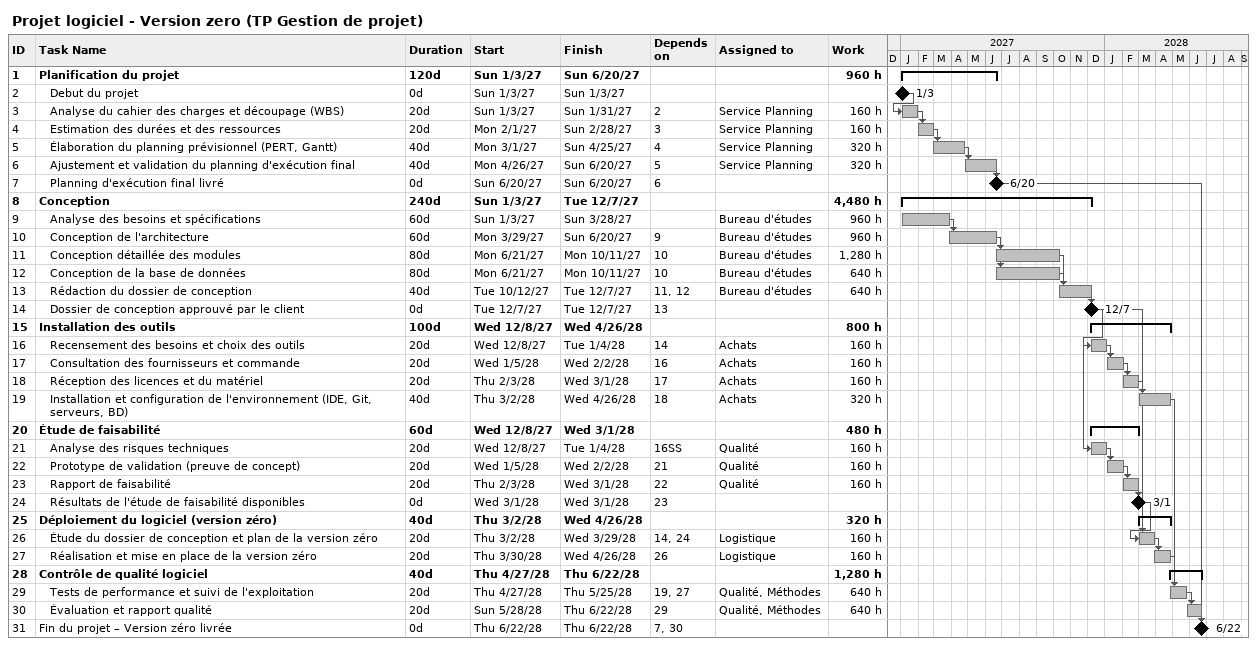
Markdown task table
Projet logiciel - Version zero (TP Gestion de projet)

| ID | Level | Task | Duration | Start | Finish | Predecessors | Resources | Work (h) |
|---|---|---|---|---|---|---|---|---|
| 1 | 1 | **Planification du projet** | 120d | 2027-01-03 | 2027-06-20 |  |  | 960 |
| 2 | 2 | Debut du projet | 0d | 2027-01-03 | 2027-01-03 |  |  |  |
| 3 | 2 | Analyse du cahier des charges et découpage (WBS) | 20d | 2027-01-03 | 2027-01-31 | 2 | Service Planning | 160 |
| 4 | 2 | Estimation des durées et des ressources | 20d | 2027-02-01 | 2027-02-28 | 3 | Service Planning | 160 |
| 5 | 2 | Élaboration du planning prévisionnel (PERT, Gantt) | 40d | 2027-03-01 | 2027-04-25 | 4 | Service Planning | 320 |
| 6 | 2 | Ajustement et validation du planning d'exécution final | 40d | 2027-04-26 | 2027-06-20 | 5 | Service Planning | 320 |
| 7 | 2 | Planning d'exécution final livré | 0d | 2027-06-20 | 2027-06-20 | 6 |  |  |
| 8 | 1 | **Conception** | 240d | 2027-01-03 | 2027-12-07 |  |  | 4480 |
| 9 | 2 | Analyse des besoins et spécifications | 60d | 2027-01-03 | 2027-03-28 |  | Bureau d'études | 960 |
| 10 | 2 | Conception de l'architecture | 60d | 2027-03-29 | 2027-06-20 | 9 | Bureau d'études | 960 |
| 11 | 2 | Conception détaillée des modules | 80d | 2027-06-21 | 2027-10-11 | 10 | Bureau d'études | 1280 |
| 12 | 2 | Conception de la base de données | 80d | 2027-06-21 | 2027-10-11 | 10 | Bureau d'études | 640 |
| 13 | 2 | Rédaction du dossier de conception | 40d | 2027-10-12 | 2027-12-07 | 11, 12 | Bureau d'études | 640 |
| 14 | 2 | Dossier de conception approuvé par le client | 0d | 2027-12-07 | 2027-12-07 | 13 |  |  |
| 15 | 1 | **Installation des outils** | 100d | 2027-12-08 | 2028-04-26 |  |  | 800 |
| 16 | 2 | Recensement des besoins et choix des outils | 20d | 2027-12-08 | 2028-01-04 | 14 | Achats | 160 |
| 17 | 2 | Consultation des fournisseurs et commande | 20d | 2028-01-05 | 2028-02-02 | 16 | Achats | 160 |
| 18 | 2 | Réception des licences et du matériel | 20d | 2028-02-03 | 2028-03-01 | 17 | Achats | 160 |
| 19 | 2 | Installation et configuration de l'environnement (IDE, Git, serveurs, BD) | 40d | 2028-03-02 | 2028-04-26 | 18 | Achats | 320 |
| 20 | 1 | **Étude de faisabilité** | 60d | 2027-12-08 | 2028-03-01 |  |  | 480 |
| 21 | 2 | Analyse des risques techniques | 20d | 2027-12-08 | 2028-01-04 | 16SS | Qualité | 160 |
| 22 | 2 | Prototype de validation (preuve de concept) | 20d | 2028-01-05 | 2028-02-02 | 21 | Qualité | 160 |
| 23 | 2 | Rapport de faisabilité | 20d | 2028-02-03 | 2028-03-01 | 22 | Qualité | 160 |
| 24 | 2 | Résultats de l'étude de faisabilité disponibles | 0d | 2028-03-01 | 2028-03-01 | 23 |  |  |
| 25 | 1 | **Déploiement du logiciel (version zéro)** | 40d | 2028-03-02 | 2028-04-26 |  |  | 320 |
| 26 | 2 | Étude du dossier de conception et plan de la version zéro | 20d | 2028-03-02 | 2028-03-29 | 14, 24 | Logistique | 160 |
| 27 | 2 | Réalisation et mise en place de la version zéro | 20d | 2028-03-30 | 2028-04-26 | 26 | Logistique | 160 |
| 28 | 1 | **Contrôle de qualité logiciel** | 40d | 2028-04-27 | 2028-06-22 |  |  | 1280 |
| 29 | 2 | Tests de performance et suivi de l'exploitation | 20d | 2028-04-27 | 2028-05-25 | 19, 27 | Qualité, Méthodes | 640 |
| 30 | 2 | Évaluation et rapport qualité | 20d | 2028-05-28 | 2028-06-22 | 29 | Qualité, Méthodes | 640 |
| 31 | 1 | Fin du projet – Version zéro livrée | 0d | 2028-06-22 | 2028-06-22 | 7, 30 |  |  |
